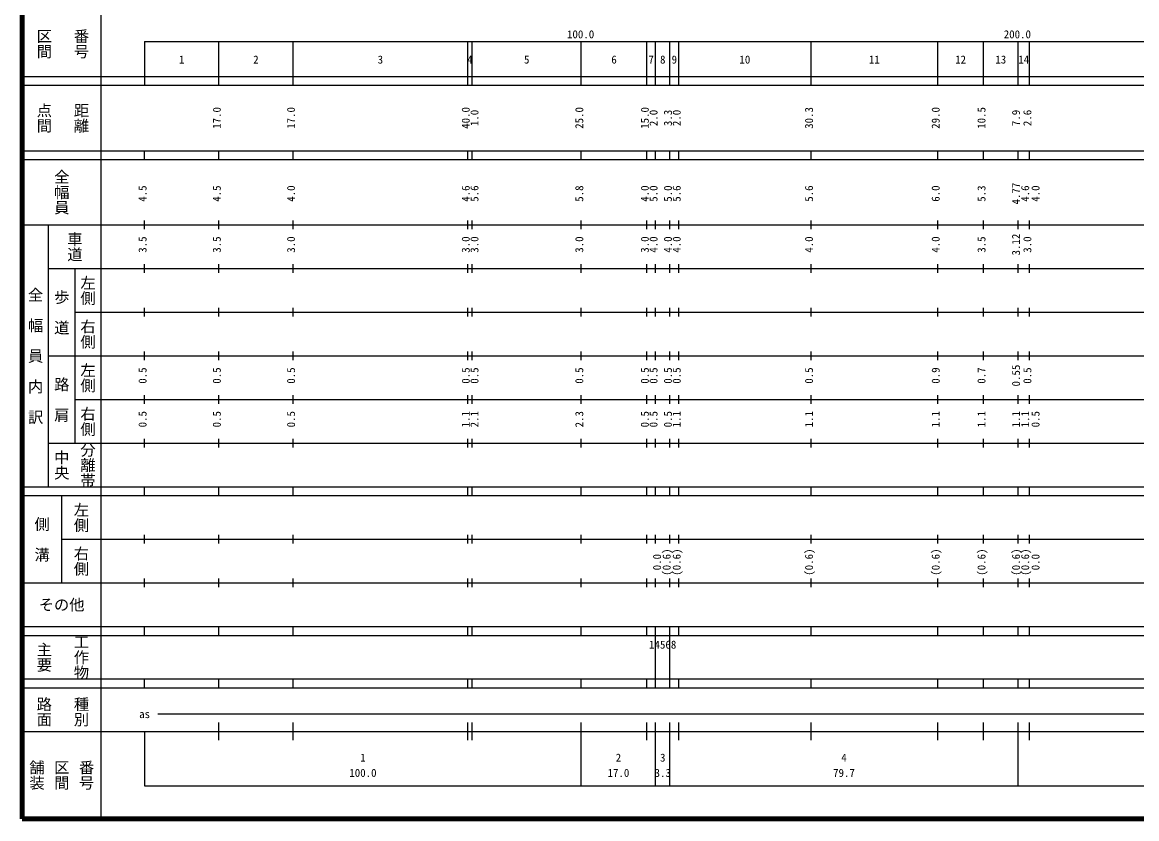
# Model space of a CAD drawing. Units: millimetres on the paper, enlarged 1000 times. Extents: x 40000 to 680000, y 20000 to 380000.
# Drawn here: x 40000 to 295176, y 20000 to 202409 of the extents above; entities that cross this region are included whole.
import ezdxf
from ezdxf.enums import TextEntityAlignment as Align

# ---------------------------------------------------------------- set-up
doc = ezdxf.new("R2010")
doc.units = ezdxf.units.MM
doc.header["$LTSCALE"] = 1000
doc.layers.add('M-TTL', color=2, linetype='Continuous', lineweight=140)
doc.layers.add('M-TTL-BAND', color=7, linetype='Continuous', lineweight=25)
doc.styles.add('@ＭＳ ゴシック', font='')
doc.styles.add('ＭＳ ゴシック', font='')
doc.styles.get('@ＭＳ ゴシック').set_extended_font_data('@MS Gothic')
doc.styles.get('ＭＳ ゴシック').set_extended_font_data('MS Gothic')

msp = doc.modelspace()

# ---------------------------------------------------------------- linework, layer by layer
at = {"layer": 'M-TTL'}
for p, q in [((40000, 380000), (40000, 20000)), ((40000, 20000), (680000, 20000))]:
    msp.add_line(p, q, dxfattribs=at)
at = {"layer": 'M-TTL-BAND'}
for p, q in [((58000, 370000), (58000, 20000)), ((68000, 198000), (579000, 198000)), ((68000, 198000), (68000, 188000)), ((85000, 188000), (85000, 198000)), ((102000, 188000), (102000, 198000)), ((142000, 188000), (142000, 198000)), ((143000, 188000), (143000, 198000)), ((168000, 188000), (168000, 198000)), ((183000, 188000), (183000, 198000)), ((185000, 188000), (185000, 198000)), ((188300, 188000), (188300, 198000)), ((190300, 188000), (190300, 198000)), ((220600, 188000), (220600, 198000)), ((249600, 188000), (249600, 198000)), ((260100, 188000), (260100, 198000)), ((268000, 188000), (268000, 198000)), ((270600, 188000), (270600, 198000)), ((40000, 190000), (579000, 190000)), ((40000, 188000), (579000, 188000)), ((40000, 173000), (579000, 173000)), ((40000, 171000), (579000, 171000)), ((68000, 171000), (68000, 173000)), ((85000, 171000), (85000, 173000)), ((102000, 171000), (102000, 173000)), ((142000, 171000), (142000, 173000)), ((143000, 171000), (143000, 173000)), ((168000, 171000), (168000, 173000)), ((183000, 171000), (183000, 173000)), ((185000, 171000), (185000, 173000)), ((188300, 171000), (188300, 173000)), ((190300, 171000), (190300, 173000)), ((220600, 171000), (220600, 173000)), ((249600, 171000), (249600, 173000)), ((260100, 171000), (260100, 173000)), ((268000, 171000), (268000, 173000)), ((270600, 171000), (270600, 173000)), ((40000, 156000), (579000, 156000)), ((46000, 96000), (46000, 156000)), ((68000, 155000), (68000, 157000)), ((85000, 155000), (85000, 157000)), ((102000, 155000), (102000, 157000)), ((142000, 155000), (142000, 157000)), ((143000, 155000), (143000, 157000)), ((168000, 155000), (168000, 157000)), ((183000, 155000), (183000, 157000)), ((185000, 155000), (185000, 157000)), ((188300, 155000), (188300, 157000)), ((190300, 155000), (190300, 157000)), ((220600, 155000), (220600, 157000)), ((249600, 155000), (249600, 157000)), ((260100, 155000), (260100, 157000)), ((268000, 155000), (268000, 157000)), ((270600, 155000), (270600, 157000)), ((46000, 146000), (579000, 146000)), ((52000, 146000), (52000, 106000)), ((68000, 145000), (68000, 147000)), ((85000, 145000), (85000, 147000)), ((102000, 145000), (102000, 147000)), ((142000, 145000), (142000, 147000)), ((143000, 145000), (143000, 147000)), ((168000, 145000), (168000, 147000)), ((183000, 145000), (183000, 147000)), ((185000, 145000), (185000, 147000)), ((188300, 145000), (188300, 147000)), ((190300, 145000), (190300, 147000)), ((220600, 145000), (220600, 147000)), ((249600, 145000), (249600, 147000)), ((260100, 145000), (260100, 147000)), ((268000, 145000), (268000, 147000)), ((270600, 145000), (270600, 147000)), ((52000, 136000), (579000, 136000)), ((68000, 135000), (68000, 137000)), ((85000, 135000), (85000, 137000)), ((102000, 135000), (102000, 137000)), ((142000, 135000), (142000, 137000)), ((143000, 135000), (143000, 137000)), ((168000, 135000), (168000, 137000)), ((183000, 135000), (183000, 137000)), ((185000, 135000), (185000, 137000)), ((188300, 135000), (188300, 137000)), ((190300, 135000), (190300, 137000)), ((220600, 135000), (220600, 137000)), ((249600, 135000), (249600, 137000)), ((260100, 135000), (260100, 137000)), ((268000, 135000), (268000, 137000)), ((270600, 135000), (270600, 137000)), ((46000, 126000), (579000, 126000)), ((68000, 125000), (68000, 127000)), ((85000, 125000), (85000, 127000)), ((102000, 125000), (102000, 127000)), ((142000, 125000), (142000, 127000)), ((143000, 125000), (143000, 127000)), ((168000, 125000), (168000, 127000)), ((183000, 125000), (183000, 127000)), ((185000, 125000), (185000, 127000)), ((188300, 125000), (188300, 127000)), ((190300, 125000), (190300, 127000)), ((220600, 125000), (220600, 127000)), ((249600, 125000), (249600, 127000)), ((260100, 125000), (260100, 127000)), ((268000, 125000), (268000, 127000)), ((270600, 125000), (270600, 127000)), ((52000, 116000), (579000, 116000)), ((68000, 115000), (68000, 117000)), ((85000, 115000), (85000, 117000)), ((102000, 115000), (102000, 117000)), ((142000, 115000), (142000, 117000)), ((143000, 115000), (143000, 117000)), ((168000, 115000), (168000, 117000)), ((183000, 115000), (183000, 117000)), ((185000, 115000), (185000, 117000)), ((188300, 115000), (188300, 117000)), ((190300, 115000), (190300, 117000)), ((220600, 115000), (220600, 117000)), ((249600, 115000), (249600, 117000)), ((260100, 115000), (260100, 117000)), ((268000, 115000), (268000, 117000)), ((270600, 115000), (270600, 117000)), ((46000, 106000), (579000, 106000)), ((68000, 105000), (68000, 107000)), ((85000, 105000), (85000, 107000)), ((102000, 105000), (102000, 107000)), ((142000, 105000), (142000, 107000)), ((143000, 105000), (143000, 107000)), ((168000, 105000), (168000, 107000)), ((183000, 105000), (183000, 107000)), ((185000, 105000), (185000, 107000)), ((188300, 105000), (188300, 107000)), ((190300, 105000), (190300, 107000)), ((220600, 105000), (220600, 107000)), ((249600, 105000), (249600, 107000)), ((260100, 105000), (260100, 107000)), ((268000, 105000), (268000, 107000)), ((270600, 105000), (270600, 107000)), ((40000, 96000), (579000, 96000)), ((68000, 94000), (68000, 96000)), ((85000, 94000), (85000, 96000)), ((102000, 94000), (102000, 96000)), ((142000, 94000), (142000, 96000)), ((143000, 94000), (143000, 96000)), ((168000, 94000), (168000, 96000)), ((183000, 94000), (183000, 96000)), ((185000, 94000), (185000, 96000)), ((188300, 94000), (188300, 96000)), ((190300, 94000), (190300, 96000)), ((220600, 94000), (220600, 96000)), ((249600, 94000), (249600, 96000)), ((260100, 94000), (260100, 96000)), ((268000, 94000), (268000, 96000)), ((270600, 94000), (270600, 96000)), ((40000, 94000), (579000, 94000)), ((49000, 94000), (49000, 74000)), ((68000, 83000), (68000, 85000)), ((85000, 83000), (85000, 85000)), ((102000, 83000), (102000, 85000)), ((142000, 83000), (142000, 85000)), ((143000, 83000), (143000, 85000)), ((168000, 83000), (168000, 85000)), ((183000, 83000), (183000, 85000)), ((185000, 83000), (185000, 85000)), ((188300, 83000), (188300, 85000)), ((190300, 83000), (190300, 85000)), ((220600, 83000), (220600, 85000)), ((249600, 83000), (249600, 85000)), ((260100, 83000), (260100, 85000)), ((268000, 83000), (268000, 85000)), ((270600, 83000), (270600, 85000)), ((49000, 84000), (579000, 84000)), ((68000, 73000), (68000, 75000)), ((85000, 73000), (85000, 75000)), ((102000, 73000), (102000, 75000)), ((142000, 73000), (142000, 75000)), ((143000, 73000), (143000, 75000)), ((168000, 73000), (168000, 75000)), ((183000, 73000), (183000, 75000)), ((185000, 73000), (185000, 75000)), ((188300, 73000), (188300, 75000)), ((190300, 73000), (190300, 75000)), ((220600, 73000), (220600, 75000)), ((249600, 73000), (249600, 75000)), ((260100, 73000), (260100, 75000)), ((268000, 73000), (268000, 75000)), ((270600, 73000), (270600, 75000)), ((40000, 74000), (579000, 74000)), ((40000, 64000), (579000, 64000)), ((68000, 62000), (68000, 64000)), ((85000, 62000), (85000, 64000)), ((102000, 62000), (102000, 64000)), ((142000, 62000), (142000, 64000)), ((143000, 62000), (143000, 64000)), ((168000, 62000), (168000, 64000)), ((183000, 62000), (183000, 64000)), ((185000, 62000), (185000, 64000)), ((188300, 62000), (188300, 64000)), ((190300, 62000), (190300, 64000)), ((220600, 62000), (220600, 64000)), ((249600, 62000), (249600, 64000)), ((260100, 62000), (260100, 64000)), ((268000, 62000), (268000, 64000)), ((270600, 62000), (270600, 64000)), ((40000, 62000), (579000, 62000)), ((185000, 52000), (185000, 62000)), ((188300, 52000), (188300, 62000)), ((40000, 52000), (579000, 52000)), ((68000, 50000), (68000, 52000)), ((85000, 50000), (85000, 52000)), ((102000, 50000), (102000, 52000)), ((142000, 50000), (142000, 52000)), ((143000, 50000), (143000, 52000)), ((168000, 50000), (168000, 52000)), ((183000, 50000), (183000, 52000)), ((185000, 50000), (185000, 52000)), ((188300, 50000), (188300, 52000)), ((190300, 50000), (190300, 52000)), ((220600, 50000), (220600, 52000)), ((249600, 50000), (249600, 52000)), ((260100, 50000), (260100, 52000)), ((268000, 50000), (268000, 52000)), ((270600, 50000), (270600, 52000)), ((40000, 50000), (579000, 50000)), ((71000, 44000), (457000, 44000)), ((85000, 38000), (85000, 42000)), ((102000, 38000), (102000, 42000)), ((142000, 38000), (142000, 42000)), ((143000, 38000), (143000, 42000)), ((168000, 27500), (168000, 42000)), ((183000, 38000), (183000, 42000)), ((185000, 27500), (185000, 42000)), ((188300, 27500), (188300, 42000)), ((190300, 38000), (190300, 42000)), ((220600, 38000), (220600, 42000)), ((249600, 38000), (249600, 42000)), ((260100, 38000), (260100, 42000)), ((268000, 27500), (268000, 42000)), ((270600, 38000), (270600, 42000)), ((40000, 40000), (579000, 40000)), ((68000, 40000), (68000, 27500)), ((68000, 27500), (579000, 27500))]:
    msp.add_line(p, q, dxfattribs=at)

# ---------------------------------------------------------------- texts
at = {"layer": 'M-TTL-BAND', "style": '@ＭＳ ゴシック'}
for s, p in [('区間', (45000, 197500)), ('番号', (53500, 197500)), ('点間', (45000, 180500)), ('距離', (53500, 180500)), ('全幅員', (49000, 163500)), ('車道', (52000, 151000)), ('左側', (55000, 141000)), ('全\u3000幅\u3000員\u3000内\u3000訳', (43000, 126000)), ('歩\u3000道', (49000, 136000)), ('右側', (55000, 131000)), ('左側', (55000, 121000)), ('路\u3000肩', (49000, 116000)), ('右側', (55000, 111000)), ('分離帯', (55000, 101000)), ('中央', (49000, 101000)), ('左側', (53500, 89000)), ('側\u3000溝', (44500, 84000)), ('右側', (53500, 79000)), ('工作物', (53500, 57000)), ('主要', (45000, 57000)), ('路面', (45000, 44500)), ('種別', (53500, 44500)), ('舗装', (43333, 30000)), ('番号', (54667, 30000)), ('区間', (49000, 30000))]:
    msp.add_text(s, height=2566, rotation=270, dxfattribs=at).set_placement(p, align=Align.MIDDLE_CENTER)
at = {"layer": 'M-TTL-BAND', "style": 'ＭＳ ゴシック'}
for s, p in [('100.0', (167844, 198195)), ('200.0', (267844, 198195)), ('1', (76500, 192405)), ('2', (93500, 192405)), ('3', (122000, 192405)), ('4', (142500, 192405)), ('5', (155500, 192405)), ('6', (175500, 192405)), ('7', (184000, 192405)), ('8', (186650, 192405)), ('9', (189300, 192405)), ('10', (205450, 192405)), ('11', (235100, 192405)), ('12', (254850, 192405)), ('13', (264050, 192405)), ('14', (269300, 192405)), ('as', (68000, 42500)), ('1', (118000, 32523)), ('2', (176500, 32523)), ('3', (186650, 32523)), ('4', (228150, 32523)), ('100.0', (118000, 29033)), ('17.0', (176500, 29033)), ('3.3', (186650, 29033)), ('79.7', (228150, 29033))]:
    msp.add_text(s, height=1833, dxfattribs=at).set_placement(p, align=Align.BOTTOM_CENTER)
for s, p in [('17.0', (86000, 180500)), ('17.0', (103000, 180500)), ('40.0', (143000, 180500)), ('1.0', (145000, 180500)), ('25.0', (169000, 180500)), ('15.0', (184000, 180500)), ('2.0', (186000, 180500)), ('3.3', (189300, 180500)), ('2.0', (191300, 180500)), ('30.3', (221600, 180500)), ('29.0', (250600, 180500)), ('10.5', (261100, 180500)), ('7.9', (269000, 180500)), ('2.6', (271600, 180500)), ('4.5', (69000, 163174)), ('4.5', (86000, 163174)), ('4.0', (103000, 163174)), ('4.6', (143000, 163174)), ('5.6', (145000, 163174)), ('5.8', (169000, 163174)), ('4.0', (184000, 163174)), ('5.0', (186000, 163174)), ('5.0', (189300, 163174)), ('5.6', (191300, 163174)), ('5.6', (221600, 163174)), ('6.0', (250600, 163174)), ('5.3', (261100, 163174)), ('4.77', (269000, 163174)), ('4.6', (271100, 163174)), ('4.0', (273470, 163174)), ('3.5', (69000, 151500)), ('3.5', (86000, 151500)), ('3.0', (103000, 151500)), ('3.0', (143000, 151500)), ('3.0', (145000, 151500)), ('3.0', (169000, 151500)), ('3.0', (184000, 151500)), ('4.0', (186000, 151500)), ('4.0', (189300, 151500)), ('4.0', (191300, 151500)), ('4.0', (221600, 151500)), ('4.0', (250600, 151500)), ('3.5', (261100, 151500)), ('3.12', (269000, 151500)), ('3.0', (271600, 151500)), ('0.5', (69000, 121500)), ('0.5', (86000, 121500)), ('0.5', (103000, 121500)), ('0.5', (143000, 121500)), ('0.5', (145000, 121500)), ('0.5', (169000, 121500)), ('0.5', (184000, 121500)), ('0.5', (186000, 121500)), ('0.5', (189300, 121500)), ('0.5', (191300, 121500)), ('0.5', (221600, 121500)), ('0.9', (250600, 121500)), ('0.7', (261100, 121500)), ('0.55', (269000, 121500)), ('0.5', (271600, 121500)), ('0.5', (69000, 111500)), ('0.5', (86000, 111500)), ('0.5', (103000, 111500)), ('1.1', (143000, 111500)), ('2.1', (145000, 111500)), ('2.3', (169000, 111500)), ('0.5', (184000, 111500)), ('0.5', (186000, 111500)), ('0.5', (189300, 111500)), ('1.1', (191300, 111500)), ('1.1', (221600, 111500)), ('1.1', (250600, 111500)), ('1.1', (261100, 111500)), ('1.1', (269000, 111500)), ('1.1', (271100, 111500)), ('0.5', (273470, 111500)), ('0.0', (186800, 78764)), ('(0.6)', (189000, 78764)), ('(0.6)', (191300, 78764)), ('(0.6)', (221600, 78764)), ('(0.6)', (250600, 78764)), ('(0.6)', (261100, 78764)), ('(0.6)', (269000, 78764)), ('(0.6)', (271100, 78764)), ('0.0', (273470, 78764))]:
    msp.add_text(s, height=1833, rotation=90, dxfattribs=at).set_placement(p, align=Align.BOTTOM_CENTER)
msp.add_text('その他', height=2566, dxfattribs=at).set_placement((49000, 69000), align=Align.MIDDLE_CENTER)
msp.add_text('14568', height=1833, dxfattribs=at).set_placement((183525, 58405), align=Align.BOTTOM_LEFT)

doc.saveas('drawing.dxf')
